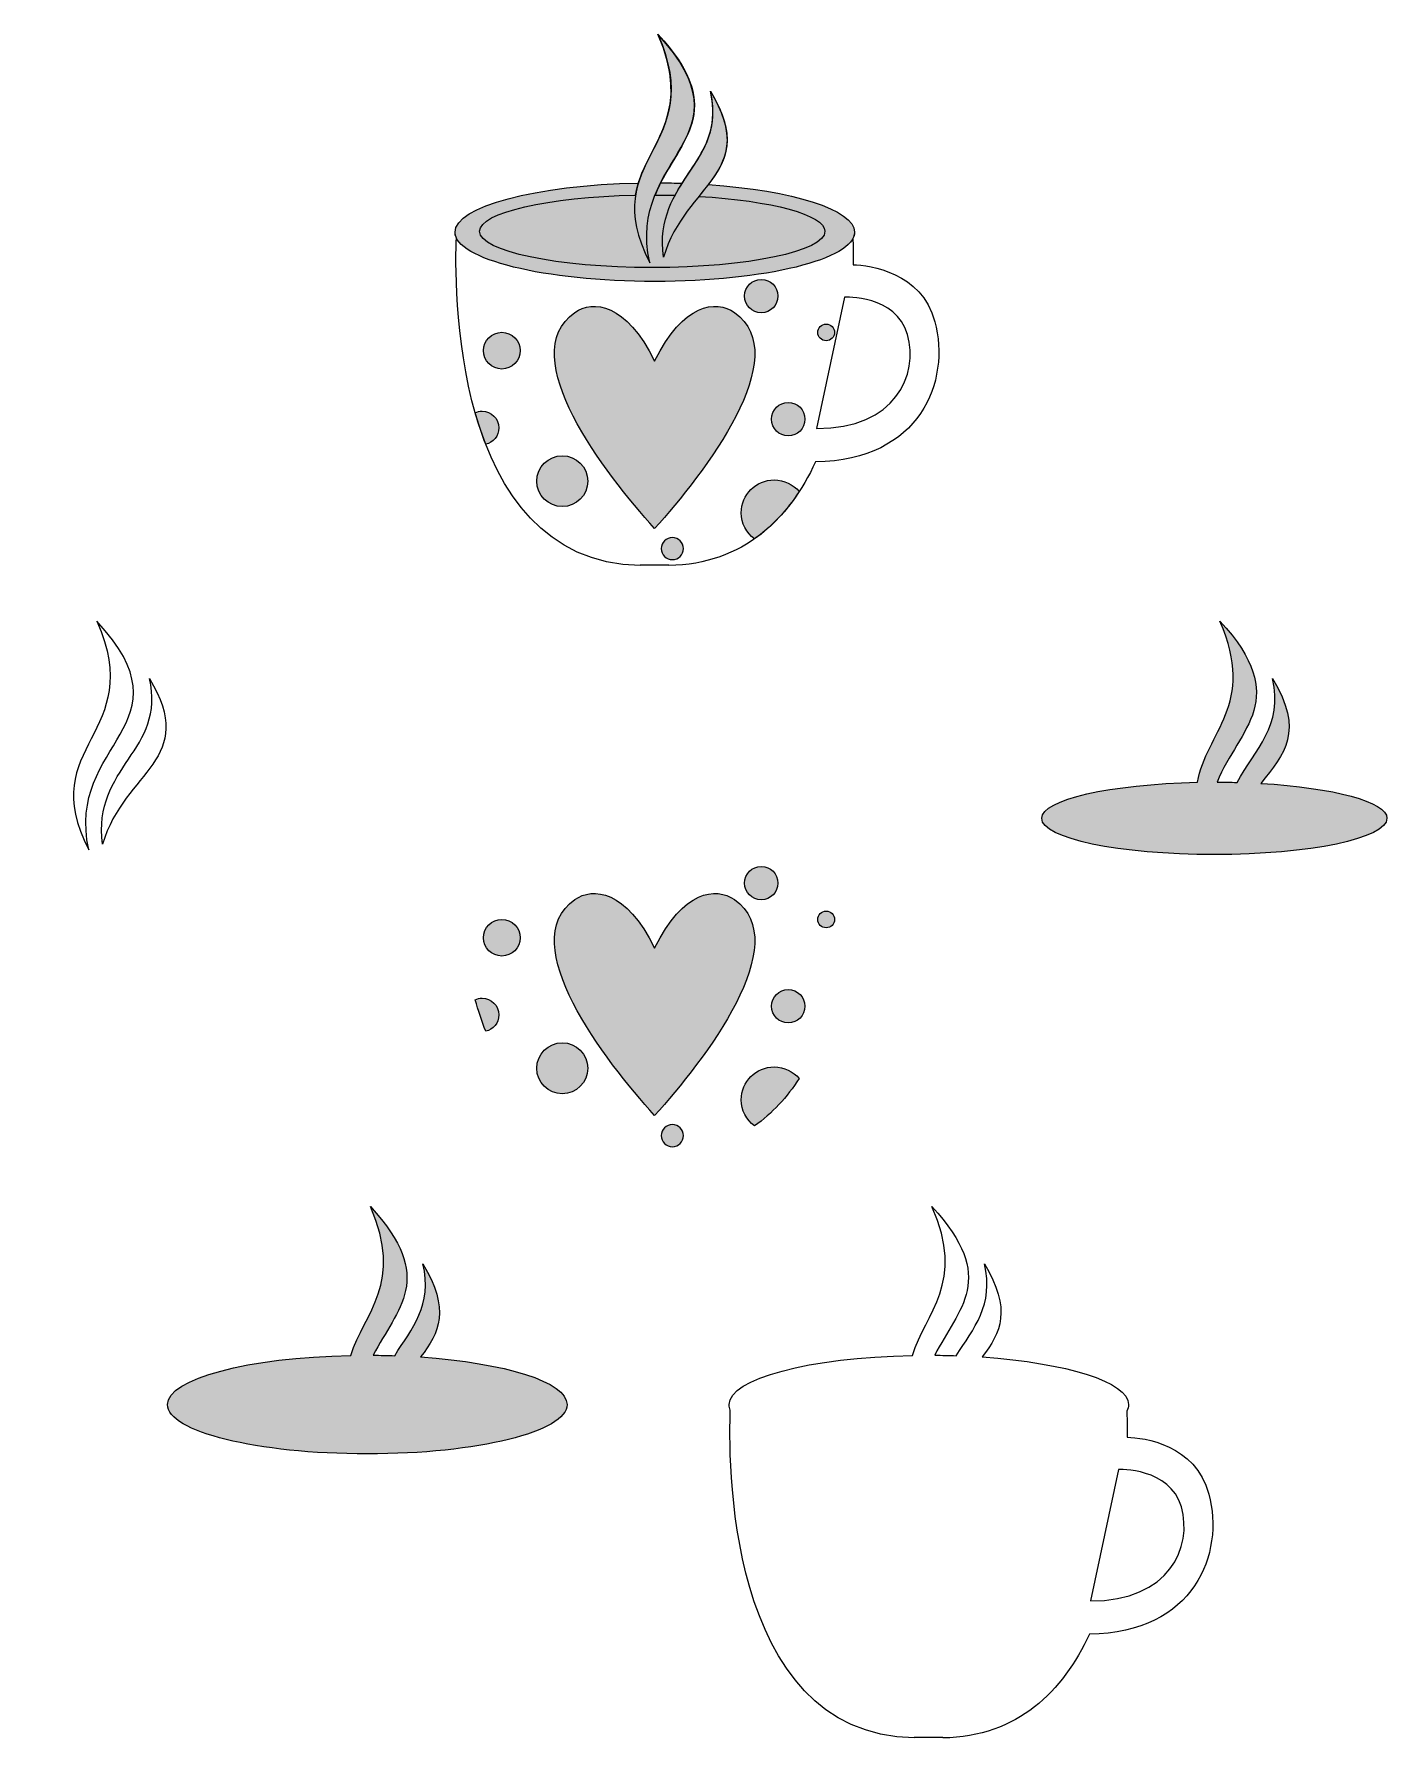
# Model space of a CAD drawing. Header units: inches. Extents: x -2745 to 6940, y -6742 to 5458.
import ezdxf

# ---------------------------------------------------------------- set-up
doc = ezdxf.new("R2010")
doc.units = ezdxf.units.IN
doc.header["$MEASUREMENT"] = 0
for name, color, linetype in [('1', 7, 'Continuous'), ('2', 7, 'Continuous'), ('3', 7, 'Continuous'), ('4', 7, 'Continuous'), ('5', 7, 'Continuous'), ('6', 7, 'Continuous')]:
    doc.layers.add(name, color=color, linetype=linetype)

# ---------------------------------------------------------------- blocks, each defined once
blk = doc.blocks.new('block 2')
at = {"layer": '1', "true_color": 0xffb3db}
h = blk.add_hatch(color=221, dxfattribs=at)
h.dxf.hatch_style = 2
edge = h.paths.add_edge_path()
edge.add_spline(control_points=[(2081, 4381), (2216, 4556), (2293, 4721), (2097, 5049), (2167, 4749), (2018, 4584), (1894, 4390), (1844, 4392), (1792, 4393), (1740, 4393), (1910, 4728), (2196, 4941), (1720, 5458), (1963, 4905), (1676, 4699), (1581, 4392), (846, 4377), (268, 4225), (268, 4040), (268, 3845), (909, 3687), (1698, 3687), (2488, 3687), (3128, 3845), (3128, 4040), (3128, 4202), (2685, 4339), (2081, 4381)], knot_values=[0, 0, 0, 0, 1, 1, 1, 2, 2, 2, 3, 3, 3, 4, 4, 4, 5, 5, 5, 6, 6, 6, 7, 7, 7, 8, 8, 8, 9, 9, 9, 9], degree=3, periodic=1)
at = {"layer": '1', "true_color": 0x513c29}
h = blk.add_hatch(color=39, dxfattribs=at)
h.dxf.hatch_style = 2
edge = h.paths.add_edge_path()
edge.add_spline(control_points=[(2014, 4296), (2185, 4508), (2324, 4669), (2097, 5049), (2178, 4706), (1970, 4540), (1843, 4304), (1796, 4305), (1749, 4306), (1700, 4306), (1857, 4694), (2236, 4898), (1720, 5458), (1986, 4855), (1619, 4664), (1560, 4305), (934, 4292), (444, 4181), (444, 4046), (444, 3903), (998, 3786), (1680, 3786), (2363, 3786), (2916, 3903), (2916, 4046), (2916, 4165), (2534, 4266), (2014, 4296)], knot_values=[0, 0, 0, 0, 1, 1, 1, 2, 2, 2, 3, 3, 3, 4, 4, 4, 5, 5, 5, 6, 6, 6, 7, 7, 7, 8, 8, 8, 9, 9, 9, 9], degree=3, periodic=1)
at = {"layer": '1', "true_color": 0xde242d}
h = blk.add_hatch(color=242, dxfattribs=at)
h.dxf.hatch_style = 2
edge = h.paths.add_edge_path()
edge.add_spline(control_points=[(1903, 1774), (1903, 1730), (1868, 1695), (1824, 1695), (1780, 1695), (1744, 1730), (1744, 1774), (1744, 1818), (1780, 1854), (1824, 1854), (1868, 1854), (1903, 1818), (1903, 1774)], knot_values=[0, 0, 0, 0, 1, 1, 1, 2, 2, 2, 3, 3, 3, 4, 4, 4, 4], degree=3, periodic=1)
edge = h.paths.add_edge_path()
edge.add_spline(control_points=[(2925, 3382), (2892, 3382), (2865, 3356), (2865, 3322), (2865, 3289), (2892, 3263), (2925, 3263), (2958, 3263), (2985, 3289), (2985, 3322), (2985, 3356), (2958, 3382), (2925, 3382)], knot_values=[0, 0, 0, 0, 1, 1, 1, 2, 2, 2, 3, 3, 3, 4, 4, 4, 4], degree=3, periodic=1)
edge = h.paths.add_edge_path()
edge.add_spline(control_points=[(603, 3323), (531, 3323), (472, 3264), (472, 3192), (472, 3119), (531, 3060), (603, 3060), (676, 3060), (734, 3119), (734, 3192), (734, 3264), (676, 3323), (603, 3323)], knot_values=[0, 0, 0, 0, 1, 1, 1, 2, 2, 2, 3, 3, 3, 4, 4, 4, 4], degree=3, periodic=1)
edge = h.paths.add_edge_path()
edge.add_spline(control_points=[(2654, 2821), (2588, 2821), (2534, 2767), (2534, 2701), (2534, 2635), (2588, 2581), (2654, 2581), (2720, 2581), (2773, 2635), (2773, 2701), (2773, 2767), (2720, 2821), (2654, 2821)], knot_values=[0, 0, 0, 0, 1, 1, 1, 2, 2, 2, 3, 3, 3, 4, 4, 4, 4], degree=3, periodic=1)
edge = h.paths.add_edge_path()
edge.add_spline(control_points=[(2461, 3702), (2395, 3702), (2341, 3649), (2341, 3583), (2341, 3516), (2395, 3463), (2461, 3463), (2527, 3463), (2580, 3516), (2580, 3583), (2580, 3649), (2527, 3702), (2461, 3702)], knot_values=[0, 0, 0, 0, 1, 1, 1, 2, 2, 2, 3, 3, 3, 4, 4, 4, 4], degree=3, periodic=1)
edge = h.paths.add_edge_path()
edge.add_spline(control_points=[(1036, 2439), (935, 2439), (853, 2358), (853, 2257), (853, 2156), (935, 2075), (1036, 2075), (1136, 2075), (1218, 2156), (1218, 2257), (1218, 2358), (1136, 2439), (1036, 2439)], knot_values=[0, 0, 0, 0, 1, 1, 1, 2, 2, 2, 3, 3, 3, 4, 4, 4, 4], degree=3, periodic=1)
edge = h.paths.add_edge_path()
edge.add_spline(control_points=[(1697, 3116), (1491, 3533), (1256, 3556), (1126, 3465), (687, 3157), (1341, 2312), (1697, 1917), (2052, 2313), (2706, 3158), (2268, 3465), (2137, 3556), (1902, 3533), (1697, 3116)], knot_values=[0, 0, 0, 0, 1, 1, 1, 2, 2, 2, 3, 3, 3, 4, 4, 4, 4], degree=3, periodic=1)
edge = h.paths.add_edge_path()
edge.add_spline(control_points=[(2553, 2266), (2423, 2266), (2317, 2161), (2317, 2031), (2317, 1954), (2355, 1886), (2412, 1843), (2540, 1933), (2645, 2050), (2732, 2183), (2689, 2234), (2625, 2266), (2553, 2266)], knot_values=[0, 0, 0, 0, 1, 1, 1, 2, 2, 2, 3, 3, 3, 4, 4, 4, 4], degree=3, periodic=1)
edge = h.paths.add_edge_path()
edge.add_spline(control_points=[(462, 2758), (444, 2758), (428, 2754), (413, 2747), (434, 2671), (459, 2595), (488, 2521), (542, 2533), (582, 2581), (582, 2638), (582, 2705), (528, 2758), (462, 2758)], knot_values=[0, 0, 0, 0, 1, 1, 1, 2, 2, 2, 3, 3, 3, 4, 4, 4, 4], degree=3, periodic=1)
at = {"layer": '1', "lineweight": 0}
for points, knots in [([(3703, 3399), (3607, 3756), (3238, 3802), (3118, 3807), (3119, 3891), (3118, 3956), (3116, 3994), (3124, 4009), (3128, 4024), (3128, 4040), (3128, 4202), (2685, 4339), (2081, 4381), (2216, 4556), (2293, 4721), (2097, 5049), (2167, 4749), (2018, 4584), (1894, 4390), (1844, 4392), (1792, 4393), (1740, 4393), (1910, 4728), (2196, 4941), (1720, 5458), (1963, 4905), (1676, 4699), (1581, 4392), (846, 4377), (268, 4225), (268, 4040), (268, 4026), (272, 4013), (278, 3999), (266, 3718), (223, 1679), (1594, 1653), (1594, 1653), (1594, 1656), (1594, 1656), (1594, 1656), (1610, 1656), (1610, 1656), (1610, 1656), (1768, 1656), (1768, 1656), (1768, 1656), (1799, 1656), (1799, 1656), (1799, 1656), (1799, 1653), (1799, 1653), (2338, 1663), (2659, 1988), (2849, 2395), (3600, 2405), (3817, 2977), (3703, 3399)], [0, 0, 0, 0, 1, 1, 1, 2, 2, 2, 3, 3, 3, 4, 4, 4, 5, 5, 5, 6, 6, 6, 7, 7, 7, 8, 8, 8, 9, 9, 9, 10, 10, 10, 11, 11, 11, 12, 12, 12, 13, 13, 13, 14, 14, 14, 15, 15, 15, 16, 16, 16, 17, 17, 17, 18, 18, 18, 19, 19, 19, 19]), ([(2081, 4381), (2216, 4556), (2293, 4721), (2097, 5049), (2167, 4749), (2018, 4584), (1894, 4390), (1844, 4392), (1792, 4393), (1740, 4393), (1910, 4728), (2196, 4941), (1720, 5458), (1963, 4905), (1676, 4699), (1581, 4392), (846, 4377), (268, 4225), (268, 4040), (268, 3845), (909, 3687), (1698, 3687), (2488, 3687), (3128, 3845), (3128, 4040), (3128, 4202), (2685, 4339), (2081, 4381)], [0, 0, 0, 0, 1, 1, 1, 2, 2, 2, 3, 3, 3, 4, 4, 4, 5, 5, 5, 6, 6, 6, 7, 7, 7, 8, 8, 8, 9, 9, 9, 9]), ([(2014, 4296), (2185, 4508), (2324, 4669), (2097, 5049), (2178, 4706), (1970, 4540), (1843, 4304), (1796, 4305), (1749, 4306), (1700, 4306), (1857, 4694), (2236, 4898), (1720, 5458), (1986, 4855), (1619, 4664), (1560, 4305), (934, 4292), (444, 4181), (444, 4046), (444, 3903), (998, 3786), (1680, 3786), (2363, 3786), (2916, 3903), (2916, 4046), (2916, 4165), (2534, 4266), (2014, 4296)], [0, 0, 0, 0, 1, 1, 1, 2, 2, 2, 3, 3, 3, 4, 4, 4, 5, 5, 5, 6, 6, 6, 7, 7, 7, 8, 8, 8, 9, 9, 9, 9]), ([(1662, 3821), (1271, 4581), (2081, 4637), (1720, 5458), (2413, 4706), (1492, 4596), (1662, 3821)], [0, 0, 0, 0, 1, 1, 1, 2, 2, 2, 2]), ([(2097, 5049), (2218, 4534), (1687, 4416), (1760, 3861), (1922, 4396), (2448, 4462), (2097, 5049)], [0, 0, 0, 0, 1, 1, 1, 2, 2, 2, 2]), ([(2461, 3702), (2395, 3702), (2341, 3649), (2341, 3583), (2341, 3516), (2395, 3463), (2461, 3463), (2527, 3463), (2580, 3516), (2580, 3583), (2580, 3649), (2527, 3702), (2461, 3702)], [0, 0, 0, 0, 1, 1, 1, 2, 2, 2, 3, 3, 3, 4, 4, 4, 4]), ([(1697, 3116), (1491, 3533), (1256, 3556), (1126, 3465), (687, 3157), (1341, 2312), (1697, 1917), (2052, 2313), (2706, 3158), (2268, 3465), (2137, 3556), (1902, 3533), (1697, 3116)], [0, 0, 0, 0, 1, 1, 1, 2, 2, 2, 3, 3, 3, 4, 4, 4, 4]), ([(2856, 2634), (2856, 2634), (3057, 3575), (3057, 3575), (3057, 3575), (3425, 3591), (3507, 3307), (3589, 3022), (3423, 2632), (2856, 2634)], [0, 0, 0, 0, 1, 1, 1, 2, 2, 2, 3, 3, 3, 3]), ([(603, 3323), (531, 3323), (472, 3264), (472, 3192), (472, 3119), (531, 3060), (603, 3060), (676, 3060), (734, 3119), (734, 3192), (734, 3264), (676, 3323), (603, 3323)], [0, 0, 0, 0, 1, 1, 1, 2, 2, 2, 3, 3, 3, 4, 4, 4, 4]), ([(2925, 3382), (2892, 3382), (2865, 3356), (2865, 3322), (2865, 3289), (2892, 3263), (2925, 3263), (2958, 3263), (2985, 3289), (2985, 3322), (2985, 3356), (2958, 3382), (2925, 3382)], [0, 0, 0, 0, 1, 1, 1, 2, 2, 2, 3, 3, 3, 4, 4, 4, 4]), ([(2654, 2821), (2588, 2821), (2534, 2767), (2534, 2701), (2534, 2635), (2588, 2581), (2654, 2581), (2720, 2581), (2773, 2635), (2773, 2701), (2773, 2767), (2720, 2821), (2654, 2821)], [0, 0, 0, 0, 1, 1, 1, 2, 2, 2, 3, 3, 3, 4, 4, 4, 4]), ([(462, 2758), (444, 2758), (428, 2754), (413, 2747), (434, 2671), (459, 2595), (488, 2521), (542, 2533), (582, 2581), (582, 2638), (582, 2705), (528, 2758), (462, 2758)], [0, 0, 0, 0, 1, 1, 1, 2, 2, 2, 3, 3, 3, 4, 4, 4, 4]), ([(1036, 2439), (935, 2439), (853, 2358), (853, 2257), (853, 2156), (935, 2075), (1036, 2075), (1136, 2075), (1218, 2156), (1218, 2257), (1218, 2358), (1136, 2439), (1036, 2439)], [0, 0, 0, 0, 1, 1, 1, 2, 2, 2, 3, 3, 3, 4, 4, 4, 4]), ([(2553, 2266), (2423, 2266), (2317, 2161), (2317, 2031), (2317, 1954), (2355, 1886), (2412, 1843), (2540, 1933), (2645, 2050), (2732, 2183), (2689, 2234), (2625, 2266), (2553, 2266)], [0, 0, 0, 0, 1, 1, 1, 2, 2, 2, 3, 3, 3, 4, 4, 4, 4]), ([(1903, 1774), (1903, 1730), (1868, 1695), (1824, 1695), (1780, 1695), (1744, 1730), (1744, 1774), (1744, 1818), (1780, 1854), (1824, 1854), (1868, 1854), (1903, 1818), (1903, 1774)], [0, 0, 0, 0, 1, 1, 1, 2, 2, 2, 3, 3, 3, 4, 4, 4, 4])]:
    blk.add_open_spline(points, degree=3, knots=knots, dxfattribs=at)

msp = doc.modelspace()

# ---------------------------------------------------------------- hatches: boundary and pattern name
at = {"layer": '3', "true_color": 0xde242d}
h = msp.add_hatch(color=242, dxfattribs=at)
h.dxf.hatch_style = 2
edge = h.paths.add_edge_path()
edge.add_spline(control_points=[(1903, -2429), (1903, -2473), (1868, -2509), (1824, -2509), (1780, -2509), (1744, -2473), (1744, -2429), (1744, -2385), (1780, -2350), (1824, -2350), (1868, -2350), (1903, -2385), (1903, -2429)], knot_values=[0, 0, 0, 0, 1, 1, 1, 2, 2, 2, 3, 3, 3, 4, 4, 4, 4], degree=3, periodic=1)
edge = h.paths.add_edge_path()
edge.add_spline(control_points=[(2925, -821), (2892, -821), (2865, -848), (2865, -881), (2865, -914), (2892, -941), (2925, -941), (2958, -941), (2985, -914), (2985, -881), (2985, -848), (2958, -821), (2925, -821)], knot_values=[0, 0, 0, 0, 1, 1, 1, 2, 2, 2, 3, 3, 3, 4, 4, 4, 4], degree=3, periodic=1)
edge = h.paths.add_edge_path()
edge.add_spline(control_points=[(603, -881), (531, -881), (472, -940), (472, -1012), (472, -1085), (531, -1143), (603, -1143), (676, -1143), (734, -1085), (734, -1012), (734, -940), (676, -881), (603, -881)], knot_values=[0, 0, 0, 0, 1, 1, 1, 2, 2, 2, 3, 3, 3, 4, 4, 4, 4], degree=3, periodic=1)
edge = h.paths.add_edge_path()
edge.add_spline(control_points=[(2654, -1383), (2588, -1383), (2534, -1437), (2534, -1503), (2534, -1569), (2588, -1622), (2654, -1622), (2720, -1622), (2773, -1569), (2773, -1503), (2773, -1437), (2720, -1383), (2654, -1383)], knot_values=[0, 0, 0, 0, 1, 1, 1, 2, 2, 2, 3, 3, 3, 4, 4, 4, 4], degree=3, periodic=1)
edge = h.paths.add_edge_path()
edge.add_spline(control_points=[(2461, -501), (2395, -501), (2341, -555), (2341, -621), (2341, -687), (2395, -741), (2461, -741), (2527, -741), (2580, -687), (2580, -621), (2580, -555), (2527, -501), (2461, -501)], knot_values=[0, 0, 0, 0, 1, 1, 1, 2, 2, 2, 3, 3, 3, 4, 4, 4, 4], degree=3, periodic=1)
edge = h.paths.add_edge_path()
edge.add_spline(control_points=[(1036, -1764), (935, -1764), (853, -1846), (853, -1947), (853, -2047), (935, -2129), (1036, -2129), (1136, -2129), (1218, -2047), (1218, -1947), (1218, -1846), (1136, -1764), (1036, -1764)], knot_values=[0, 0, 0, 0, 1, 1, 1, 2, 2, 2, 3, 3, 3, 4, 4, 4, 4], degree=3, periodic=1)
edge = h.paths.add_edge_path()
edge.add_spline(control_points=[(1697, -1087), (1491, -670), (1256, -648), (1126, -739), (687, -1046), (1341, -1892), (1697, -2286), (2052, -1891), (2706, -1046), (2268, -739), (2137, -648), (1902, -670), (1697, -1087)], knot_values=[0, 0, 0, 0, 1, 1, 1, 2, 2, 2, 3, 3, 3, 4, 4, 4, 4], degree=3, periodic=1)
edge = h.paths.add_edge_path()
edge.add_spline(control_points=[(2553, -1937), (2423, -1937), (2317, -2043), (2317, -2172), (2317, -2249), (2355, -2317), (2412, -2360), (2540, -2270), (2645, -2153), (2732, -2020), (2689, -1970), (2625, -1937), (2553, -1937)], knot_values=[0, 0, 0, 0, 1, 1, 1, 2, 2, 2, 3, 3, 3, 4, 4, 4, 4], degree=3, periodic=1)
edge = h.paths.add_edge_path()
edge.add_spline(control_points=[(462, -1445), (444, -1445), (428, -1449), (413, -1456), (434, -1532), (459, -1608), (488, -1682), (542, -1670), (582, -1623), (582, -1565), (582, -1499), (528, -1445), (462, -1445)], knot_values=[0, 0, 0, 0, 1, 1, 1, 2, 2, 2, 3, 3, 3, 4, 4, 4, 4], degree=3, periodic=1)
at = {"layer": '4', "true_color": 0x513c29}
h = msp.add_hatch(color=39, dxfattribs=at)
h.dxf.hatch_style = 2
edge = h.paths.add_edge_path()
edge.add_spline(control_points=[(6037, 93), (6208, 304), (6348, 466), (6120, 845), (6201, 503), (5994, 336), (5867, 100), (5820, 101), (5772, 102), (5724, 102), (5881, 491), (6260, 694), (5744, 1255), (6009, 651), (5642, 461), (5584, 101), (4958, 88), (4468, -23), (4468, -157), (4468, -301), (5021, -417), (5704, -417), (6386, -417), (6940, -301), (6940, -157), (6940, -38), (6558, 62), (6037, 93)], knot_values=[0, 0, 0, 0, 1, 1, 1, 2, 2, 2, 3, 3, 3, 4, 4, 4, 5, 5, 5, 6, 6, 6, 7, 7, 7, 8, 8, 8, 9, 9, 9, 9], degree=3, periodic=1)
at = {"layer": '5', "true_color": 0xffb3db}
h = msp.add_hatch(color=221, dxfattribs=at)
h.dxf.hatch_style = 2
edge = h.paths.add_edge_path()
edge.add_spline(control_points=[(22, -4014), (157, -3839), (234, -3674), (38, -3346), (109, -3645), (-41, -3810), (-164, -4005), (-215, -4003), (-266, -4002), (-318, -4002), (-148, -3667), (138, -3453), (-338, -2937), (-95, -3489), (-383, -3696), (-478, -4003), (-1213, -4017), (-1790, -4169), (-1790, -4355), (-1790, -4550), (-1150, -4708), (-360, -4708), (430, -4708), (1070, -4550), (1070, -4355), (1070, -4192), (626, -4056), (22, -4014)], knot_values=[0, 0, 0, 0, 1, 1, 1, 2, 2, 2, 3, 3, 3, 4, 4, 4, 5, 5, 5, 6, 6, 6, 7, 7, 7, 8, 8, 8, 9, 9, 9, 9], degree=3, periodic=1)

# ---------------------------------------------------------------- linework, layer by layer
at = {"layer": '2', "lineweight": 0}
for points in [[(-2354, -383), (-2745, 377), (-1935, 433), (-2296, 1255), (-1603, 503), (-2524, 393), (-2354, -383)], [(-1920, 845), (-1798, 330), (-2329, 212), (-2256, -342), (-2094, 192), (-1568, 258), (-1920, 845)]]:
    msp.add_open_spline(points, degree=3, knots=[0, 0, 0, 0, 1, 1, 1, 2, 2, 2, 2], dxfattribs=at)
at = {"layer": '3', "lineweight": 0}
for points in [[(2461, -501), (2395, -501), (2341, -555), (2341, -621), (2341, -687), (2395, -741), (2461, -741), (2527, -741), (2580, -687), (2580, -621), (2580, -555), (2527, -501), (2461, -501)], [(1697, -1087), (1491, -670), (1256, -648), (1126, -739), (687, -1046), (1341, -1892), (1697, -2286), (2052, -1891), (2706, -1046), (2268, -739), (2137, -648), (1902, -670), (1697, -1087)], [(2925, -821), (2892, -821), (2865, -848), (2865, -881), (2865, -914), (2892, -941), (2925, -941), (2958, -941), (2985, -914), (2985, -881), (2985, -848), (2958, -821), (2925, -821)], [(603, -881), (531, -881), (472, -940), (472, -1012), (472, -1085), (531, -1143), (603, -1143), (676, -1143), (734, -1085), (734, -1012), (734, -940), (676, -881), (603, -881)], [(462, -1445), (444, -1445), (428, -1449), (413, -1456), (434, -1532), (459, -1608), (488, -1682), (542, -1670), (582, -1623), (582, -1565), (582, -1499), (528, -1445), (462, -1445)], [(2654, -1383), (2588, -1383), (2534, -1437), (2534, -1503), (2534, -1569), (2588, -1622), (2654, -1622), (2720, -1622), (2773, -1569), (2773, -1503), (2773, -1437), (2720, -1383), (2654, -1383)], [(1036, -1764), (935, -1764), (853, -1846), (853, -1947), (853, -2047), (935, -2129), (1036, -2129), (1136, -2129), (1218, -2047), (1218, -1947), (1218, -1846), (1136, -1764), (1036, -1764)], [(2553, -1937), (2423, -1937), (2317, -2043), (2317, -2172), (2317, -2249), (2355, -2317), (2412, -2360), (2540, -2270), (2645, -2153), (2732, -2020), (2689, -1970), (2625, -1937), (2553, -1937)], [(1903, -2429), (1903, -2473), (1868, -2509), (1824, -2509), (1780, -2509), (1744, -2473), (1744, -2429), (1744, -2385), (1780, -2350), (1824, -2350), (1868, -2350), (1903, -2385), (1903, -2429)]]:
    msp.add_open_spline(points, degree=3, knots=[0, 0, 0, 0, 1, 1, 1, 2, 2, 2, 3, 3, 3, 4, 4, 4, 4], dxfattribs=at)
at = {"layer": '4', "lineweight": 0}
msp.add_open_spline([(6037, 93), (6208, 304), (6348, 466), (6120, 845), (6201, 503), (5994, 336), (5867, 100), (5820, 101), (5772, 102), (5724, 102), (5881, 491), (6260, 694), (5744, 1255), (6009, 651), (5642, 461), (5584, 101), (4958, 88), (4468, -23), (4468, -157), (4468, -301), (5021, -417), (5704, -417), (6386, -417), (6940, -301), (6940, -157), (6940, -38), (6558, 62), (6037, 93)], degree=3, knots=[0, 0, 0, 0, 1, 1, 1, 2, 2, 2, 3, 3, 3, 4, 4, 4, 5, 5, 5, 6, 6, 6, 7, 7, 7, 8, 8, 8, 9, 9, 9, 9], dxfattribs=at)
at = {"layer": '5', "lineweight": 0}
msp.add_open_spline([(22, -4014), (157, -3839), (234, -3674), (38, -3346), (109, -3645), (-41, -3810), (-164, -4005), (-215, -4003), (-266, -4002), (-318, -4002), (-148, -3667), (138, -3453), (-338, -2937), (-95, -3489), (-383, -3696), (-478, -4003), (-1213, -4017), (-1790, -4169), (-1790, -4355), (-1790, -4550), (-1150, -4708), (-360, -4708), (430, -4708), (1070, -4550), (1070, -4355), (1070, -4192), (626, -4056), (22, -4014)], degree=3, knots=[0, 0, 0, 0, 1, 1, 1, 2, 2, 2, 3, 3, 3, 4, 4, 4, 5, 5, 5, 6, 6, 6, 7, 7, 7, 8, 8, 8, 9, 9, 9, 9], dxfattribs=at)
at = {"layer": '6', "lineweight": 0}
for points, knots in [([(5665, -4996), (5568, -4639), (5199, -4593), (5080, -4588), (5081, -4504), (5079, -4439), (5077, -4401), (5086, -4386), (5090, -4371), (5090, -4355), (5090, -4192), (4646, -4056), (4042, -4014), (4177, -3839), (4254, -3674), (4058, -3346), (4129, -3645), (3979, -3810), (3856, -4005), (3805, -4003), (3754, -4002), (3702, -4002), (3872, -3667), (4158, -3453), (3682, -2937), (3925, -3489), (3637, -3696), (3542, -4003), (2807, -4017), (2230, -4169), (2230, -4355), (2230, -4369), (2233, -4382), (2239, -4396), (2227, -4677), (2185, -6716), (3555, -6742), (3555, -6742), (3555, -6739), (3555, -6739), (3555, -6739), (3571, -6739), (3571, -6739), (3571, -6739), (3729, -6739), (3729, -6739), (3729, -6739), (3760, -6739), (3760, -6739), (3760, -6739), (3760, -6742), (3760, -6742), (4300, -6732), (4620, -6407), (4810, -6000), (5562, -5990), (5778, -5418), (5665, -4996)], [0, 0, 0, 0, 1, 1, 1, 2, 2, 2, 3, 3, 3, 4, 4, 4, 5, 5, 5, 6, 6, 6, 7, 7, 7, 8, 8, 8, 9, 9, 9, 10, 10, 10, 11, 11, 11, 12, 12, 12, 13, 13, 13, 14, 14, 14, 15, 15, 15, 16, 16, 16, 17, 17, 17, 18, 18, 18, 19, 19, 19, 19]), ([(4817, -5761), (4817, -5761), (5018, -4820), (5018, -4820), (5018, -4820), (5386, -4804), (5468, -5088), (5550, -5372), (5384, -5763), (4817, -5761)], [0, 0, 0, 0, 1, 1, 1, 2, 2, 2, 3, 3, 3, 3])]:
    msp.add_open_spline(points, degree=3, knots=knots, dxfattribs=at)

# ---------------------------------------------------------------- block references
at = {"layer": '1'}
msp.add_blockref('block 2', (0, 0), dxfattribs=at)

doc.saveas('drawing.dxf')
